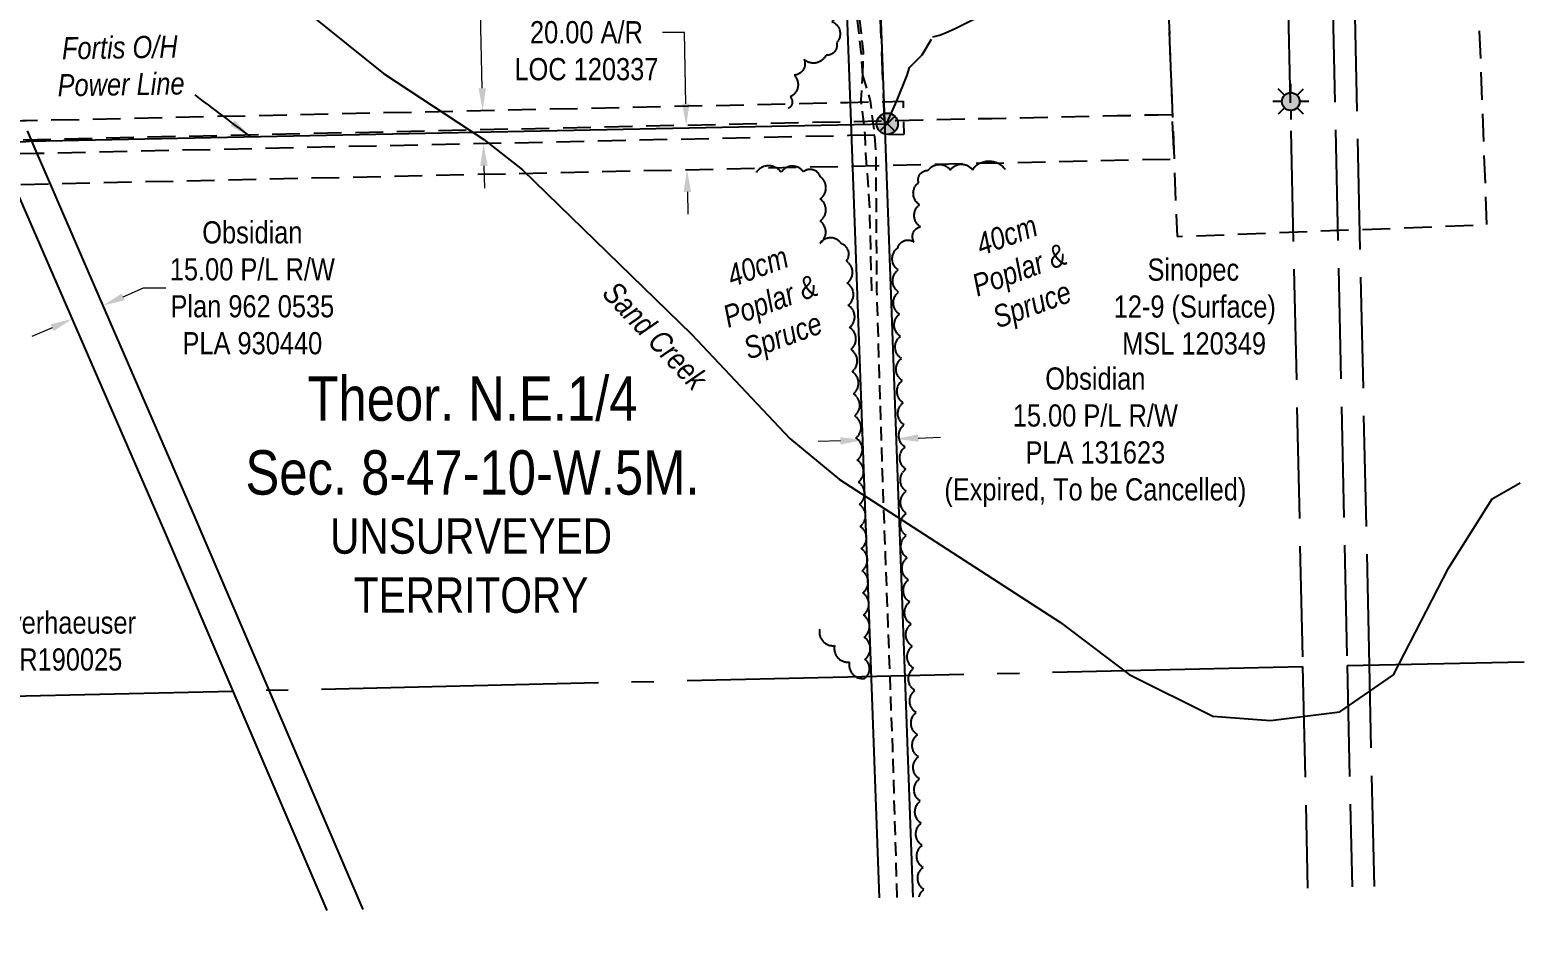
# Model space of a CAD drawing. Extents: x 604743 to 608691, y 5877740 to 5881429.
# Drawn here: x 605645 to 606319, y 5877741 to 5878145 of the extents above; entities that cross this region are included whole.
import ezdxf

# ---------------------------------------------------------------- set-up
doc = ezdxf.new("R2010")
doc.units = 0
doc.header["$LTSCALE"] = 5
doc.header["$PDMODE"] = 34
doc.header["$PDSIZE"] = 0.03
for name, pattern in [('0', [1, 1, 0]), ('foc-ACCESSROAD', [3.75, 2.5, -1.25]), ('foc-FLOWLINE', [3.75, 2.5, -1.25]), ('foc-QUARTERLINE', [33, 25, -3, 2, -3]), ('foc-UNSURVEYED', [12.5, 10, -2.5]), ('foc-WHEELTRACKS', [2, 0.4, -1.6]), ('POWERLINE5', [7.8, 2.4, -0.6, 0.6, -0.6, 0.6, -0.6, 2.4]), ('UG_PIPE', [1.875, 1.25, -0.625])]:
    doc.linetypes.add(name, pattern=pattern)
doc.layers.get('Defpoints').update_dxf_attribs({"color": 9})
for name, color, linetype in [('AS-CABLE', 224, 'foc-CABLE'), ('AS-PIPE-UG', 44, 'UG_PIPE'), ('AS-POWER', 104, 'foc-POWER'), ('AS-POWER-EXISTING', 72, 'POWERLINE5'), ('C-RW', 13, 'Continuous'), ('C-SYMBOL', 7, 'Continuous'), ('C-WS', 13, 'foc-ACCESSROAD'), ('F-AR', 190, 'foc-ACCESSROAD'), ('F-EZE', 190, 'foc-FLOWLINE'), ('F-WS', 190, 'foc-ACCESSROAD'), ('F-WS-S', 8, 'Continuous'), ('L-QSEC', 8, 'foc-QUARTERLINE'), ('L-UNS-T', 3, 'Continuous'), ('L-USEC', 7, 'foc-UNSURVEYED'), ('T-BUSH', 110, '0'), ('T-BUSH-T', 110, 'Continuous'), ('T-WATER', 160, 'Continuous'), ('T-WATER-P3', 160, 'foc-WHEELTRACKS')]:
    doc.layers.add(name, color=color, linetype=linetype)
for name, color, linetype, lineweight in [('C-RW-T', 13, 'Continuous', 9), ('F-AR-T', 190, 'Continuous', 9), ('F-EZE-T', 190, 'Continuous', 9), ('F-WS-T', 190, 'Continuous', 9)]:
    doc.layers.add(name, color=color, linetype=linetype, lineweight=lineweight)
doc.styles.add('175L', font='ARIALN.TTF', dxfattribs={"height": 20})
doc.styles.add('80CG', font='ARIALN.TTF', dxfattribs={"height": 10})
doc.styles.add('80L', font='ARIALN.TTF', dxfattribs={"height": 10})
doc.styles.add('80LS', font='ARIALNI.TTF', dxfattribs={"height": 10})
doc.styles.add('foc-LtypeFont', font='ARIALN.TTF', dxfattribs={"height": 7.35})
doc.linetypes.add('foc-CABLE', pattern='A,2,-1,["C",foc-LtypeFont,S=0.2,R=0,X=-0.625,Y=-0.75],-1.24,8', length=12.24)
doc.linetypes.add('foc-POWER', pattern='A,6,-1,["P",foc-LtypeFont,S=0.2,R=0,X=-0.625,Y=-0.75],-1.24,4', length=12.24)
doc.linetypes.add('foc-TOPO-flowdirection-NOLINE', pattern='A,0,[">",foc-LtypeFont,S=0.3,R=0,X=0,Y=-0.945],-20,[">",foc-LtypeFont,S=0.3,R=0,X=0,Y=-0.945],0', length=20)
doc.dimstyles.new('Compass 5 000', dxfattribs={"dimscale": 5, "dimtxt": 9, "dimasz": 2, "dimexe": 0.2, "dimexo": 0.0625, "dimgap": 0.5, "dimtad": 0, "dimtih": 1, "dimtoh": 1, "dimzin": 0, "dimdsep": 46, "dimtxsty": '80CG', "dimcen": 0.1, "dimse1": 1, "dimse2": 1, "dimclrd": 256, "dimclrt": 256, "dimaunit": 1, "dimadec": 4, "dimazin": 0, "dimtfac": 0.06, "dimtofl": 0, "dimtmove": 0, "dimatfit": 1, "dimfxl": 0.2, "dimtolj": 1, "dimtzin": 0, "dimlwd": -1, "dimarcsym": 0})

# ---------------------------------------------------------------- blocks, each defined once
blk = doc.blocks.new('*D602')
at = {"layer": 'C-RW-T', "transparency": 16777216}
for p, q in [((605686.76, 5878024.87), (605695.93, 5878028.86)), ((605695.93, 5878028.86), (605705.93, 5878028.86)), ((605654.66, 5878010.93), (605645.49, 5878006.94))]:
    blk.add_line(p, q, dxfattribs=at)
for points in [[(605686.09, 5878026.4), (605687.42, 5878023.34), (605677.59, 5878020.89)], [(605654, 5878012.45), (605655.33, 5878009.4), (605663.84, 5878014.91)]]:
    blk.add_solid(points, dxfattribs=at)
at = {"layer": 'Defpoints', "color": 0, "transparency": 16777216}
for p in [(605673.08, 5878031.26), (605659.33, 5878025.29), (605677.59, 5878020.89)]:
    blk.add_point(p, dxfattribs=at)
at = {"layer": 'C-RW-T', "transparency": 16777216, "insert": (605745.02, 5878028.86), "char_height": 10, "attachment_point": 5, "style": '80CG'}
blk.add_mtext('\\A1;Obsidian\\P15.00 P/L R/W\\PPlan 962 0535\\PPLA 930440', dxfattribs=at)
blk = doc.blocks.new('*D605')
at = {"layer": 'Defpoints', "color": 0, "transparency": 16777216}
for p in [(605848.97, 5878108.93), (605815.96, 5878108.21), (605816.29, 5878093.21)]:
    blk.add_point(p, dxfattribs=at)
at = {"layer": 'F-EZE-T', "transparency": 16777216}
for p, q in [((605847.11, 5878193.47), (605837.11, 5878193.47)), ((605848.75, 5878118.93), (605847.11, 5878193.47)), ((605849.52, 5878083.94), (605849.74, 5878073.94))]:
    blk.add_line(p, q, dxfattribs=at)
for points in [[(605850.42, 5878118.97), (605847.08, 5878118.89), (605848.97, 5878108.93)], [(605851.19, 5878083.98), (605847.85, 5878083.9), (605849.3, 5878093.94)]]:
    blk.add_solid(points, dxfattribs=at)
at = {"layer": 'F-EZE-T', "transparency": 16777216, "insert": (605777.97, 5878193.47), "char_height": 10, "attachment_point": 5, "style": '80CG', "bg_fill": 3, "box_fill_scale": 1.1, "bg_fill_color": 256, "bg_fill_true_color": 13158600, "bg_fill_transparency": 0}
blk.add_mtext('\\A1;Fortis\\P15.00 Power Line R/W\\PEZE 140090', dxfattribs=at)
blk = doc.blocks.new('*D607')
at = {"layer": 'Defpoints', "color": 0, "transparency": 16777216}
for p in [(605880.23, 5878100.91), (605941.13, 5878082.18), (605880.57, 5878081.13)]:
    blk.add_point(p, dxfattribs=at)
at = {"layer": 'F-AR-T', "transparency": 16777216}
for p, q in [((605940.06, 5878144.17), (605930.06, 5878144.17)), ((605940.62, 5878111.95), (605940.06, 5878144.17)), ((605941.31, 5878072.18), (605941.48, 5878062.18))]:
    blk.add_line(p, q, dxfattribs=at)
for points in [[(605942.28, 5878111.98), (605938.95, 5878111.92), (605940.79, 5878101.95)], [(605942.97, 5878072.21), (605939.64, 5878072.15), (605941.13, 5878082.18)]]:
    blk.add_solid(points, dxfattribs=at)
at = {"layer": 'F-AR-T', "transparency": 16777216, "insert": (605895.76, 5878144.17), "char_height": 10, "attachment_point": 5, "style": '80CG'}
blk.add_mtext('\\A1;Sinopec\\P20.00 A/R\\PLOC 120337', dxfattribs=at)
blk = doc.blocks.new('GAS')
h = blk.add_hatch(color=255)
h.dxf.hatch_style = 1
edge = h.paths.add_edge_path()
edge.add_arc((0, 0), 0.9, 0, 360)
for p, q in [((0, 0.81), (0, 1.62)), ((-0.81, 0), (-1.62, 0)), ((-0.57, 0.57), (-1.14, 1.14)), ((0.57, 0.57), (1.14, 1.14)), ((1.62, 0), (0.81, 0)), ((-0.57, -0.57), (-1.14, -1.14)), ((0, -0.81), (0, -1.62)), ((1.14, -1.14), (0.57, -0.57))]:
    blk.add_line(p, q)
blk.add_circle((0, 0), 0.8)
blk = doc.blocks.new('*D610')
at = {"layer": 'C-RW-T', "transparency": 16777216}
for p, q in [((606045.46, 5877961.11), (606055.46, 5877961.47)), ((606010.35, 5877959.87), (606000.36, 5877959.52))]:
    blk.add_line(p, q, dxfattribs=at)
for points in [[(606010.3, 5877961.54), (606010.41, 5877958.21), (606020.35, 5877960.23)], [(606045.41, 5877962.78), (606045.52, 5877959.45), (606035.47, 5877960.76)]]:
    blk.add_solid(points, dxfattribs=at)
at = {"layer": 'Defpoints', "color": 0, "transparency": 16777216}
for p in [(606035.48, 5877960.43), (606020.35, 5877960.23), (606020.36, 5877959.9)]:
    blk.add_point(p, dxfattribs=at)
at = {"layer": 'C-RW-T', "transparency": 16777216, "insert": (606125.4, 5877961.47), "char_height": 10, "attachment_point": 5, "style": '80CG'}
blk.add_mtext('\\A1;Obsidian\\P15.00 P/L R/W\\PPLA 131623\\P(Expired, To be Cancelled)', dxfattribs=at)
blk = doc.blocks.new('POWERPOLE')
h = blk.add_hatch(color=255)
edge = h.paths.add_edge_path()
edge.add_arc((0, 0), 0.96, 0, 360)
at = {"linetype": 'Continuous'}
for p, q in [((0.68, -0.68), (-0.68, 0.68)), ((-0.68, -0.68), (0.68, 0.68))]:
    blk.add_line(p, q, dxfattribs=at)
blk.add_circle((0, 0), 0.96, dxfattribs=at)

msp = doc.modelspace()

# ---------------------------------------------------------------- linework, layer by layer
at = {"layer": 'AS-CABLE', "flags": 128}
for points in [[(606052.037, 5878142.175), (606055.04, 5878142.925), (606057.777, 5878144.017), (606062.399, 5878145.992), (606072.341, 5878150.981), (606082.523, 5878155.8), (606095.901, 5878162.101), (606104.041, 5878165.334), (606110.437, 5878168.148), (606113.406, 5878168.369)], [(606031.46, 5878103.575), (606035.805, 5878113.212), (606040.549, 5878124.891), (606041.508, 5878128.25), (606047.198, 5878133.98), (606051.462, 5878141.034)]]:
    msp.add_lwpolyline(points, dxfattribs=at)
at = {"layer": 'AS-PIPE-UG', "flags": 128}
for points in [[(606020.494, 5878124.828), (606019.761, 5878135.292), (606016.688, 5878162.187), (606015.277, 5878177.504), (606014.445, 5878203.501), (606013.399, 5878229.776), (606013.227, 5878245.414), (606013.38, 5878251.326), (606013.952, 5878253.549)], [(606020.464, 5878124.857), (606020.757, 5878135.384), (606017.682, 5878162.29), (606016.275, 5878177.566), (606015.444, 5878203.537), (606014.398, 5878229.801), (606014.227, 5878245.407), (606014.376, 5878251.187), (606014.209, 5878253.573)], [(606024.526, 5878027.53), (606023.54, 5878066.996), (606021.886, 5878089.561), (606021.555, 5878098.076), (606019.691, 5878113.755), (606020.494, 5878124.828)], [(606036.034, 5877753.867), (606033.965, 5877821.187), (606030.728, 5877908.929), (606029.302, 5877946.47), (606026.857, 5878027.772), (606026.612, 5878066.748), (606026.429, 5878089.833), (606025.812, 5878098.418), (606023.938, 5878113.257), (606020.494, 5878124.828)]]:
    msp.add_lwpolyline(points, dxfattribs=at)
at = {"layer": 'AS-POWER', "flags": 128}
msp.add_lwpolyline([(605459.761, 5878090.979), (605478.276, 5878091.386), (605482.364, 5878091.475), (605626.607, 5878094.645), (605642.8, 5878095.001), (605644.497, 5878095.038), (606031.506, 5878102.942)], dxfattribs=at)
at = {"layer": 'C-RW', "flags": 128}
for points in [[(605778.722, 5877747.973), (605736.34, 5877846.97), (605705.361, 5877919.338), (605635.772, 5878079.499), (605631.579, 5878089.15), (605627.159, 5878099.323), (605625.122, 5878104.013), (605611.831, 5878134.602), (605553.192, 5878158.172), (605522.51, 5878198.825), (605512.82, 5878211.664), (605504.208, 5878223.075), (605467.235, 5878272.065), (605446.636, 5878299.357), (605452.315, 5878395.092), (605397.184, 5878507.048), (605390.591, 5878520.437), (605363.436, 5878557.718), (605349.6, 5878576.714), (605306.835, 5878635.426), (605302.348, 5878641.585), (605295.013, 5878651.657), (605294.366, 5878652.458), (605294.019, 5878652.889)], [(605643.353, 5878099.678), (605647.772, 5878089.506), (605651.966, 5878079.853), (605670.814, 5878036.475), (605719.129, 5877925.276), (605752.491, 5877847.339), (605794.874, 5877748.343)]]:
    msp.add_lwpolyline(points, dxfattribs=at)
at = {"layer": 'C-RW'}
msp.add_lwpolyline([(606028.032, 5877753.683), (606015.259, 5878103.838), (606013.407, 5878152.462), (606028.39, 5878153.033), (606030.251, 5878104.154), (606043.023, 5877754.027)], dxfattribs=at)
at = {"layer": 'C-WS', "flags": 128}
msp.add_lwpolyline([(606030.251, 5878104.155), (606024.164, 5878264), (606154.09, 5878266.84), (606160.169, 5878106.996), (606030.251, 5878104.155)], close=True, dxfattribs=at)
at = {"layer": 'F-AR', "flags": 128}
msp.add_lwpolyline([(606160.168, 5878107.03), (605484.923, 5878092.156), (605476.655, 5878101.08), (605475.989, 5878071.963), (606160.949, 5878087.051), (606160.168, 5878107.03)], dxfattribs=at)
at = {"layer": 'F-EZE', "flags": 128}
msp.add_lwpolyline([(605490.358, 5877741.369), (605478.781, 5877820.55), (605473.972, 5877840.972), (605458.051, 5877908.592), (605452.961, 5877952.547), (605452.798, 5877953.734), (605447.56, 5877999.182), (605448.155, 5878085.128), (605447.304, 5878085.109), (605446.974, 5878100.098), (605448.572, 5878100.134), (605450.748, 5878178.393), (605451.191, 5878194.328), (605451.792, 5878194.632), (605456.277, 5878196.907), (605458.443, 5878198.008), (605459.493, 5878198.538), (605461.349, 5878199.495), (605465.07, 5878201.415), (605466.358, 5878202.082), (605466.279, 5878198.487), (605465.849, 5878182.784), (605463.58, 5878100.464), (605476.791, 5878100.754), (605480.878, 5878100.844), (605625.122, 5878104.013), (605641.315, 5878104.369), (605643.011, 5878104.407), (606013.62, 5878112.548), (606028.712, 5878112.88), (606038.67, 5878113.099), (606038.82, 5878106.285), (606038.999, 5878098.11), (606029.255, 5878097.895), (606014.149, 5878097.562), (605647.772, 5878089.506), (605631.579, 5878089.15), (605476.373, 5878085.747), (605463.163, 5878085.457), (605463.147, 5878084.868), (605462.56, 5877999.996), (605472.845, 5877911.182), (605489.294, 5877841.322), (605493.524, 5877823.357), (605505.461, 5877741.715)], dxfattribs=at)
at = {"layer": 'F-WS', "flags": 128}
msp.add_lwpolyline([(606156.18, 5878211.967), (606162.253, 5878052.083), (606302.093, 5878057.396), (606296.077, 5878217.283)], close=True, dxfattribs=at)
at = {"layer": 'L-QSEC'}
for p, q in [((606239.044, 5877858.477), (606318.871, 5877860.212)), ((605446.273, 5877840.343), (606218.937, 5877858.039))]:
    msp.add_line(p, q, dxfattribs=at)
at = {"layer": 'L-USEC'}
for p, q in [((606201.233, 5878662.18), (606218.937, 5877858.039)), ((606221.339, 5878662.618), (606239.044, 5877858.482)), ((606249.093, 5877858.696), (606231.388, 5878662.837)), ((606218.937, 5877858.039), (606221.138, 5877758.106)), ((606239.044, 5877858.482), (606241.244, 5877758.566)), ((606251.293, 5877758.797), (606249.093, 5877858.696))]:
    msp.add_line(p, q, dxfattribs=at)
at = {"layer": 'T-BUSH', "flags": 128}
for points in [[(605960.496, 5878672.959, -0.5205671), (605967.343, 5878680.241, -0.5205671), (605974.191, 5878687.523, -0.5205671), (605981.038, 5878694.804, -0.5205671), (605988.227, 5878694.922, -0.5205671), (605995.736, 5878688.325, -0.5205671), (606003.246, 5878681.727, -0.5205671), (606010.755, 5878675.129, -0.5205671), (606017.221, 5878667.694, -0.5205671), (606019.387, 5878658.249, -0.5205671), (606019.434, 5878648.254, -0.5205671), (606019.48, 5878638.258, -0.5205671), (606018.812, 5878628.285, -0.5205671), (606018.142, 5878618.311, -0.5205671), (606017.472, 5878608.338, -0.5205671), (606016.801, 5878598.365, -0.5205671), (606016.179, 5878588.389, -0.5205671), (606015.694, 5878578.405, -0.5205671), (606015.208, 5878568.421, -0.5205671), (606014.723, 5878558.437, -0.5205671), (606014.237, 5878548.453, -0.5205671), (606013.752, 5878538.469, -0.5205671), (606013.266, 5878528.485, -0.5205671), (606012.781, 5878518.501, -0.5205671), (606012.298, 5878508.517, -0.5205671), (606011.82, 5878498.533, -0.5205671), (606011.342, 5878488.548, -0.5205671), (606010.864, 5878478.564, -0.5205671), (606010.385, 5878468.58, -0.5205671), (606009.907, 5878458.595, -0.5205671), (606009.429, 5878448.611, -0.5205671), (606008.951, 5878438.627, -0.5205671), (606008.423, 5878428.645, -0.5205671), (606007.843, 5878418.666, -0.5205671), (606007.263, 5878408.687, -0.5205671), (606006.682, 5878398.708, -0.5205671), (606006.102, 5878388.729, -0.5205671), (606005.522, 5878378.75, -0.5205671), (606004.941, 5878368.771, -0.5205671), (606004.361, 5878358.793, -0.5205671), (606003.88, 5878348.809, -0.5205671), (606003.575, 5878338.818, -0.5205671), (606003.271, 5878328.827, -0.5205671), (606002.967, 5878318.836, -0.5205671), (606002.663, 5878308.845, -0.5205671), (606002.359, 5878298.854, -0.5205671), (606002.054, 5878288.862, -0.5205671), (606001.75, 5878278.871, -0.5205671), (606001.446, 5878268.88, -0.5205671), (606001.142, 5878258.889, -0.5205671), (606001.554, 5878248.905, -0.5205671), (606002.044, 5878238.921, -0.5205671), (606002.534, 5878228.937, -0.5205671), (606003.024, 5878218.953, -0.5205671), (606003.513, 5878208.97, -0.5205671), (606004.007, 5878198.986, -0.5205671), (606004.508, 5878189.003, -0.5205671), (606005.009, 5878179.02, -0.5205671), (606005.51, 5878169.036, -0.5205671), (606006.011, 5878159.053, -0.5205671), (606006.512, 5878149.07, -0.5205671), (606008.662, 5878139.446, -0.5205671), (606003.78, 5878133.847, -0.5205671), (605993.959, 5878131.998, -0.5205671), (605989.481, 5878124.862, -0.5205671), (605987.683, 5878115.029, -0.5205671), (605986.728, 5878109.808, -0.5205671)], [(606001.027, 5877874.888, 0.5205671), (606007.743, 5877867.484, 0.5205671), (606014.458, 5877860.08, 0.5205671), (606021.174, 5877852.676, 0.5205671), (606021.415, 5877861.276, 0.5205671), (606021.093, 5877871.267, 0.5205671), (606020.772, 5877881.257, 0.5205671), (606020.45, 5877891.248, 0.5205671), (606020.128, 5877901.239, 0.5205671), (606019.781, 5877911.228, 0.5205671), (606019.349, 5877921.215, 0.5205671), (606018.917, 5877931.201, 0.5205671), (606018.485, 5877941.188, 0.5205671), (606017.967, 5877951.17, 0.5205671), (606017.389, 5877961.149, 0.5205671), (606016.811, 5877971.128, 0.5205671), (606016.233, 5877981.107, 0.5205671), (606015.656, 5877991.086, 0.5205671), (606015.078, 5878001.065, 0.5205671), (606014.5, 5878011.044, 0.5205671), (606013.923, 5878021.023, 0.5205671), (606013.429, 5878031.006, 0.5205671), (606013.092, 5878040.996, 0.5205671), (606010.757, 5878048.874, 0.5205671), (606001.153, 5878049.057, 0.5205671), (606001.196, 5878059.053, 0.5205671), (606001.24, 5878069.049, 0.5205671), (606001.284, 5878079.044, 0.5205671), (605993.65, 5878081.27, 0.5205671), (605983.655, 5878081.107, 0.5205671), (605972.304, 5878080.922, 0.5205671)], [(606045.845, 5877754.091, -0.1668668), (606048.044, 5877757.387, -0.5205671), (606047.638, 5877767.374, -0.5205671), (606047.231, 5877777.362, -0.5205671), (606046.824, 5877787.349, -0.5205671), (606046.418, 5877797.337, -0.5205671), (606046.011, 5877807.324, -0.5205671), (606045.605, 5877817.312, -0.5205671), (606045.139, 5877827.296, -0.5205671), (606044.557, 5877837.275, -0.5205671), (606043.975, 5877847.254, -0.5205671), (606043.393, 5877857.233, -0.5205671), (606042.811, 5877867.211, -0.5205671), (606042.229, 5877877.19, -0.5205671), (606041.647, 5877887.169, -0.5205671), (606041.065, 5877897.148, -0.5205671), (606040.483, 5877907.127, -0.5205671), (606040.061, 5877917.11, -0.5205671), (606040.069, 5877927.106, -0.5205671), (606040.077, 5877937.102, -0.5205671), (606039.955, 5877947.095, -0.5205671), (606039.541, 5877957.082, -0.5205671), (606039.127, 5877967.069, -0.5205671), (606038.713, 5877977.056, -0.5205671), (606038.299, 5877987.044, -0.5205671), (606037.885, 5877997.031, -0.5205671), (606037.471, 5878007.018, -0.5205671), (606037.056, 5878017.005, -0.5205671), (606036.646, 5878026.992, -0.5205671), (606036.461, 5878036.986, -0.5205671), (606036.276, 5878046.98, -0.5205671), (606043.589, 5878049.603, -0.5205671), (606046.476, 5878056.427, -0.5205671), (606046.074, 5878066.414, -0.5205671), (606045.672, 5878076.402, -0.5205671), (606049.975, 5878081.925, -0.5205671), (606059.97, 5878082.049, -0.5205671), (606069.965, 5878082.172, -0.5205671), (606084.68, 5878082.353)]]:
    msp.add_lwpolyline(points, format="xyb", dxfattribs=at)
at = {"layer": 'T-WATER', "flags": 128}
msp.add_lwpolyline([(605555.878, 5878215.893), (605573.75, 5878194.467), (605603.205, 5878172.262), (605621.346, 5878164.357), (605658.386, 5878156.681), (605702.83, 5878155.862), (605738.543, 5878164.345), (605762.893, 5878159.054), (605804.155, 5878125.574), (605849.477, 5878095.824), (605866.927, 5878082.19), (605943.104, 5878007.93), (605987.547, 5877960.901), (606009.97, 5877942.494), (606109.662, 5877877.936), (606140.661, 5877854.427), (606178.393, 5877835.666), (606204.423, 5877833.753), (606235.647, 5877837.559), (606259.963, 5877854.342), (606284.8, 5877902.496), (606304.404, 5877933.663), (606317.094, 5877940.938)], dxfattribs=at)

# ---------------------------------------------------------------- block references
at = {"layer": 'AS-POWER-EXISTING', "xscale": 4.999999999999973, "yscale": 4.999999999999973, "zscale": 4.999999999999973}
msp.add_blockref('POWERPOLE', (606031.506, 5878102.942), dxfattribs=at)
at = {"layer": 'F-WS-S', "xscale": 4.997884199999899, "yscale": 4.997884199999899, "zscale": 4.997884199999899}
msp.add_blockref('GAS', (606213.572, 5878112.926), dxfattribs=at)

# ---------------------------------------------------------------- texts
at = {"layer": 'AS-POWER', "insert": (605656.482, 5878141.937), "char_height": 9.9958, "attachment_point": 1, "rotation": 0.889691, "style": '80L'}
msp.add_mtext_dynamic_manual_height_columns('\\pi2.5523;{\\fArial Narrow|b0|i1|c0|p34;Fortis O/H \\P\\pi0.32613;Power Line}', width=57.09513, gutter_width=49.979, heights=[0], dxfattribs=at)
at = {"layer": 'C-SYMBOL', "color": 3, "insert": (605844.348, 5877988.921), "char_height": 19.99154, "width": 203.15629, "attachment_point": 2, "style": '175L'}
msp.add_mtext('Theor. N.E.1/4\\PSec. 8-47-10-W.5M.', dxfattribs=at)
at = {"layer": 'F-WS-T', "insert": (605623.727, 5877882.884), "char_height": 9.99577, "width": 63.08789, "attachment_point": 1, "style": '80L'}
msp.add_mtext('\\pi-5.6879;Weyerhaeuser\\P\\pi1.5021;CLR190025', dxfattribs=at)
at = {"layer": 'L-UNS-T', "color": 3, "insert": (605843.706, 5877903.5), "char_height": 16, "attachment_point": 5, "style": '80L'}
msp.add_mtext_dynamic_manual_height_columns('UNSURVEYED TERRITORY', width=126.41375, gutter_width=47.5, heights=[0], dxfattribs=at)
at = {"layer": 'T-BUSH-T', "linetype": 'Continuous', "char_height": 9.9958, "width": 43.84012, "attachment_point": 2, "rotation": 20, "style": '80LS'}
for insert in [(606083.669, 5878057.446), (605971.263, 5878043.323)]:
    msp.add_mtext('40cm \\PPoplar & Spruce', dxfattribs=dict(at, insert=insert))
at = {"layer": 'T-WATER', "insert": (605909.619, 5878032.788), "char_height": 10, "attachment_point": 1, "rotation": 313.38045, "style": '80L'}
msp.add_mtext_dynamic_manual_height_columns('{\\fArial Narrow|b0|i1|c0|p34;Sand Creek}', width=61.19823, gutter_width=50, heights=[0], dxfattribs=at)

# ---------------------------------------------------------------- dimensions: what is measured, and where the dimension line sits
at = {"layer": 'C-RW-T'}
dim = msp.add_aligned_dim(p1=(605659.326, 5878025.289), p2=(605673.078, 5878031.264), distance=-11.315, text='Obsidian\\P15.00 P/L R/W\\PPlan 962 0535\\PPLA 930440', dimstyle='Compass 5 000', dxfattribs=at)
dim.commit()
dim.dimension.update_dxf_attribs({"geometry": '*D602', "text_midpoint": (605745.016, 5878028.856)})
at = {"layer": 'F-AR-T'}
dim = msp.add_linear_dim(base=(605941.133, 5878082.175), p1=(605880.232, 5878100.905), p2=(605880.575, 5878081.127), angle=270.991905, text='Sinopec\\P20.00 A/R\\PLOC 120337', dimstyle='Compass 5 000', dxfattribs=at)
dim.commit()
dim.dimension.update_dxf_attribs({"geometry": '*D607', "text_midpoint": (605895.758, 5878144.169), "dimtype": 161})

# ---------------------------------------------------------------- leaders
at = {"layer": 'AS-POWER', "path_type": 1}
msp.add_leader([(605744.056, 5878097.24), (605719.179, 5878115.941)], dimstyle='Compass 5 000', override={"dimgap": 0.5, "dimtad": 0}, dxfattribs=at)

# ---------------------------------------------------------------- next in the draw order: texts
at = {"layer": 'F-WS-T', "insert": (606133.019, 5878042.122), "char_height": 9.99157, "width": 72.56268, "attachment_point": 1, "style": '80L', "bg_fill": 2}
msp.add_mtext('\\pi15.913;Sinopec\\P\\pi0.66336;12-9 (Surface)\\P\\pi4.5107;MSL 120349', dxfattribs=at)

# ---------------------------------------------------------------- next in the draw order: linework, layer by layer
at = {"layer": 'T-WATER-P3', "linetype": 'foc-TOPO-flowdirection-NOLINE', "flags": 128}
msp.add_lwpolyline([(605555.878, 5878215.893), (605573.75, 5878194.467), (605603.205, 5878172.262), (605621.346, 5878164.357), (605658.386, 5878156.681), (605702.83, 5878155.862), (605738.543, 5878164.345), (605762.893, 5878159.054), (605804.155, 5878125.574), (605849.477, 5878095.824), (605866.927, 5878082.19), (605943.104, 5878007.93), (605987.547, 5877960.901), (606009.97, 5877942.494), (606109.662, 5877877.936), (606140.661, 5877854.427), (606178.393, 5877835.666), (606204.423, 5877833.753), (606235.647, 5877837.559), (606259.963, 5877854.342), (606284.8, 5877902.496), (606304.404, 5877933.663), (606317.094, 5877940.938)], dxfattribs=at)

# ---------------------------------------------------------------- next in the draw order: dimensions: what is measured, and where the dimension line sits
at = {"layer": 'C-RW-T'}
dim = msp.add_linear_dim(base=(606020.348, 5877960.227), p1=(606035.482, 5877960.432), p2=(606020.36, 5877959.897), angle=182.023717, text='Obsidian\\P15.00 P/L R/W\\PPLA 131623\\P(Expired, To be Cancelled)', dimstyle='Compass 5 000', dxfattribs=at)
dim.commit()
dim.dimension.update_dxf_attribs({"geometry": '*D610', "text_midpoint": (606125.397, 5877961.467), "dimtype": 161})

# ---------------------------------------------------------------- next in the draw order: dimensions: what is measured, and where the dimension line sits
at = {"layer": 'F-EZE-T'}
dim = msp.add_linear_dim(base=(605848.97, 5878108.931), p1=(605816.287, 5878093.211), p2=(605815.958, 5878108.206), angle=91.258472, text='Fortis\\P15.00 Power Line R/W\\PEZE 140090', dimstyle='Compass 5 000', override={"dimtfill": 1}, dxfattribs=at)
dim.commit()
dim.dimension.update_dxf_attribs({"geometry": '*D605', "text_midpoint": (605777.972, 5878193.467), "dimtype": 161})

doc.saveas('drawing.dxf')
